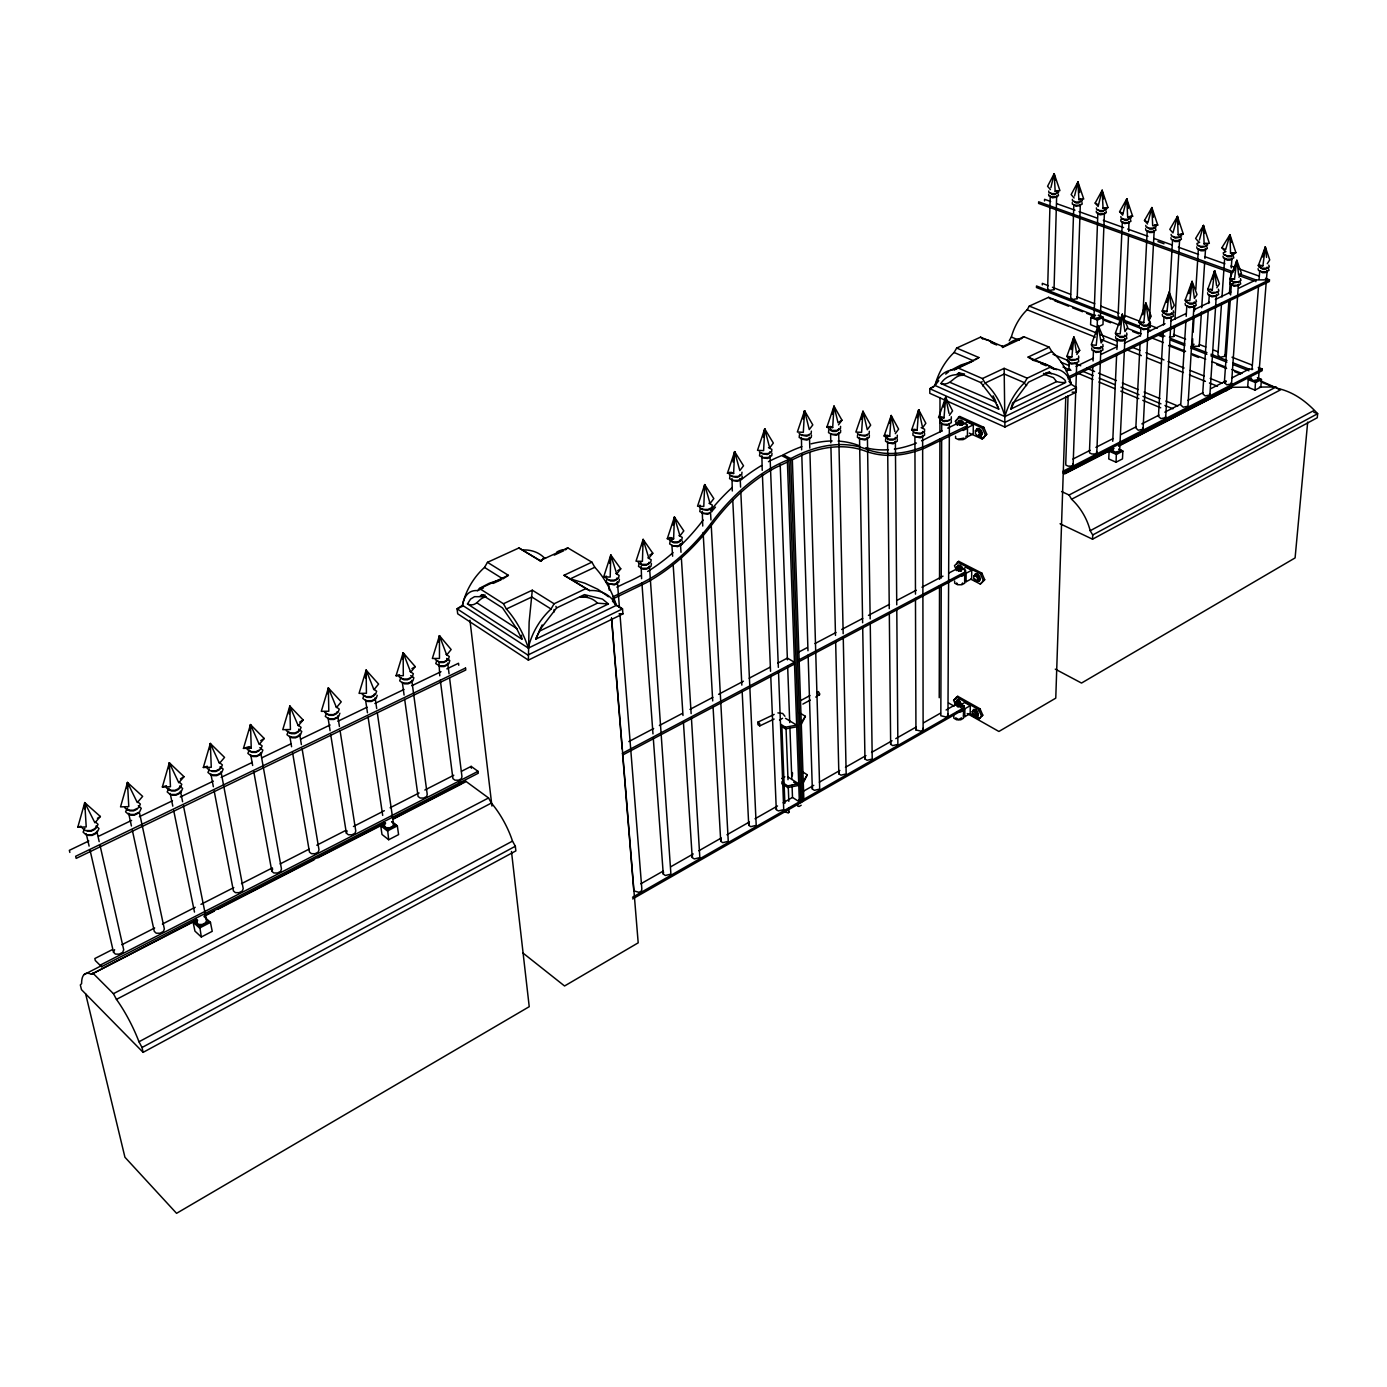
<?xml version="1.0" encoding="UTF-8"?>
<svg xmlns="http://www.w3.org/2000/svg" width="1387" height="1387" viewBox="0 0 1387 1387"><rect width="100%" height="100%" fill="white"/><g stroke="black" fill="none" stroke-linecap="round" stroke-linejoin="round"><path stroke-width="1.5" d="M922.615 431.461L922.615 432.987L920.344 434.062L914.883 433.021M915.472 598.438L915.94 729.943L921.003 731.174L923.118 729.978L923.118 728.262M939.224 697.713L939.519 585.765M939.536 579.315L939.901 438.691M939.918 432.207L940.005 397.549M941.218 586.753L940.837 715.744L945.882 716.958L947.962 715.779L949.384 424.197L947.165 425.254L941.721 424.249M941.236 578.119L941.652 440.026M941.686 431.392L941.704 422.758M915.94 729.943L915.957 728.227M1214.613 274.834L1214.631 270.812L1219.416 283.867L1216.85 287.75M912.975 429.294L912.958 431.548L916.339 433.143L921.141 433.108L924.557 431.478L924.54 429.224L921.159 427.647M912.975 433.021L912.958 435.275L916.356 436.87L921.159 436.836L924.557 435.206L924.557 432.935M955.574 704.544L955.591 702.186L958.746 701.233L960.532 703.434L960.515 705.81L958.746 707.006L956.857 705.931L958.694 704.891L960.584 705.948M956.51 569.918L956.527 567.37L957.932 566.642L959.787 566.312L961.642 568.531L960.255 569.277L958.4 567.058L956.527 567.37M957.515 425.376L957.533 422.654L958.972 421.96L960.914 421.457L962.838 423.711M957.255 705.203L957.273 703.625L960.012 703.625L964.19 705.983L964.225 709.138L802.414 801.755L798.981 799.553M958.261 569.797L958.261 568.098L961.104 568.098L965.439 570.3L965.473 571.791L799.137 659.779M959.319 424.37L959.336 422.532L962.283 422.515L966.774 424.561L966.826 425.948L935.948 440.858A160.563 101.667 -66.9 0 1 866.147 449.093A156.644 99.604 -61 0 0 792.289 457.797L790.642 458.56L783.187 454.815L784.817 454.052A156.176 99.708 -61 0 1 801.807 446.649M961.104 569.797L961.104 568.098M962.266 424.353L962.283 422.515M963.445 715.935L963.532 707.994L964.867 708.757L970.276 705.671L970.189 713.594L964.797 716.698L963.445 715.935L963.514 718.223L960.706 719.836L956.683 719.818L953.805 718.189L953.771 715.883M964.658 581.014L964.745 572.519L966.132 573.23L971.732 570.265L971.646 578.76L966.063 581.742L964.658 581.014L964.728 583.199L961.815 584.742L957.654 584.742L954.672 583.199L954.637 581.032M799.189 661.547L965.456 573.49L965.439 570.3M961.399 706L964.173 707.578L803.853 799.259L802.414 801.755L790.642 458.56L792.341 459.738L804.079 454.277A157.771 100.28 -60.9 0 1 865.332 451.087A166.059 105.169 -67 0 0 925.077 447.914L966.808 427.785L966.774 424.561M964.797 716.698L964.867 708.757M966.063 581.742L966.132 573.23M967.415 436.801L967.502 427.664L973.31 424.855L973.206 433.992L967.415 436.801L965.976 436.142L966.028 438.188L963.029 439.644L958.712 439.679L955.608 438.24L955.574 436.211M972.235 713.958L972.252 711.566L975.442 710.629L977.246 712.849L977.211 715.224L974.038 716.16L972.235 713.958L973.587 713.178M973.795 576.212L973.761 578.76L975.633 580.997L977.523 580.685L978.927 579.939L978.962 577.391L977.089 575.154L973.795 576.212L977.089 575.154M975.442 430.82L975.408 433.559L977.35 435.813L979.309 435.345L980.765 434.634L980.8 431.894L978.858 429.623L975.442 430.82L978.858 429.623M973.015 711.202L973.865 709.416L975.859 709.607L977.818 711.652L977.766 716.143L975.772 715.952L975.893 713.629L974.09 711.41L972.252 711.566M977.523 580.685L977.558 578.136L975.685 575.882M979.309 435.345L979.343 432.588L977.402 430.334M1236.788 264.362L1236.84 260.357L1241.452 273.378L1238.938 277.227M84.607 808.76L84.728 802.622L100.367 816.492L94.905 822.786L84.728 802.622L77.793 827.241L86.219 826.929L84.728 802.622L86.375 806.298M897.32 438.916L897.268 441.205L893.8 442.869L888.963 442.886L885.565 441.274L885.634 438.985M897.285 435.154L897.233 437.442L893.765 439.107L888.911 439.124L885.53 437.529L885.599 435.223M1004.916 427.04L1004.153 368.335L1027.178 378.166L1051.138 366.74L1053.565 368.855A47.193 27.844 -65.3 0 1 1071.301 384.32L1076.399 387.545L1076.243 392.14L1004.916 427.04L929.81 393.301L929.81 388.724L934.977 385.447A46.742 30.029 64.6 0 1 954.516 369.722L978.858 357.534L956.666 348.05L954.1 352.489A46.031 28.312 -65.5 0 0 934.977 385.447L1004.899 416.585L1071.301 384.32A45.858 30.722 64.5 0 0 1051.797 351.57L1049.179 347.166L1023.831 336.712L1002.766 346.473L980.54 337.145L956.666 348.05M895.343 437.425L895.308 438.951L893.003 440.06L889.76 440.078L887.507 439.003L887.559 437.477M896.782 609.153L897.874 744.403L892.743 745.599L890.662 744.351L890.697 742.617M1265.239 250.943L1265.325 246.955L1269.729 259.924L1267.267 263.703M889.258 608.633L887.593 441.222M1042.296 284.907L1042.331 283.347L1048.381 285.705M1044.532 200.924L1044.584 199.312L1050.652 201.479M127.309 788.596L127.483 782.493L142.636 796.381L137.296 802.57L127.483 782.493L120.53 806.887L128.783 806.627L127.483 782.493L129.06 786.169M1056.773 197.075L1052.317 197.873L1050.236 196.139L1047.636 288.6L1049.682 290.438L1054.033 289.623L1056.651 196.035M643.135 539.439L642.424 561.336L636.009 561.198L643.135 539.439L652.792 553.205L648.873 558.25L643.135 539.439L642.268 545.628M1065.788 396.509L1055.767 698.146L998.9 731.469L967.207 713.542M1068.059 395.763L1065.753 463.709L1065.909 465.13L1068.129 466.136L1071.111 466.119L1073.122 465.096L1076.745 363.099L1071.631 364.105L1069.36 363.169L1069.204 361.799L1068.909 370.294M870.238 623.248L872.232 759.053L867.048 760.267L864.968 759.018L865.02 757.25M1080.473 205.484L1075.983 206.299L1073.85 204.548L1070.712 297.616L1072.81 299.488L1077.196 298.656L1080.317 204.444M673.614 538.867L674.429 517.056L683.808 530.892L679.977 535.867L674.429 517.056L667.286 538.711L673.614 538.867L671.412 537.636L667.286 538.711M169.11 768.866L169.353 762.781L184.003 776.685L178.784 782.771L169.353 762.781L162.366 786.984L170.462 786.741L169.353 762.781M1092.8 367.451L1089.471 451.59L1089.645 452.994L1091.864 453.982L1094.828 453.965L1096.805 452.96L1100.81 350.131M1093.06 360.984L1093.476 350.2L1095.938 352.471L1101.001 351.466M869.302 431.218L869.216 433.542L865.679 435.206L860.755 435.241L857.374 433.611M869.354 435.033L869.268 437.356L865.731 439.02L860.824 439.055L857.443 437.425L857.547 435.102M1097.152 327.297L1097.412 319.01L1090.876 317.467L1090.598 324.697L1097.152 327.297L1102.96 324.558L1103.254 317.346L1098.608 315.265M1095.955 318.16L1100.359 317.311L1104.416 212.991M1060.067 523.749L1092.54 539.196L1092.713 534.966L1090.199 530.718A43.829 28.572 61.3 0 0 1071.579 499.251L1069.082 495.02L1061.592 491.553M704.7 484.618L703.781 506.446L697.54 506.22L704.7 484.618L713.82 498.592L710.057 503.498L704.7 484.618L704.076 488.744M1121.771 450.463L1116.379 453.237L1110.224 450.515L1109.097 451.208L1108.75 458.958L1116.067 462.2L1122.482 458.889L1122.846 451.122L1118.702 449.111M1112.738 441.274L1116.691 353.72M1116.899 349.455L1117.367 338.775L1119.864 340.994L1122.881 340.977L1124.857 340.023L1124.649 338.705M1116.067 462.2L1116.379 453.237M210.044 749.535L210.339 743.501L224.538 757.389L219.441 763.387L210.339 743.501L203.334 767.479L211.275 767.288L210.339 743.501M733.619 473.487L734.642 451.642L743.519 465.789L739.808 470.609L734.642 451.642L727.447 473.227L733.619 473.487L731.382 472.326L727.447 473.227M862.627 622.763L859.524 437.373M1122.967 318.022L1124.718 317.19L1128.533 235.651M1128.723 231.369L1128.931 221.712M1112.357 449.821L1114.767 452.179L1119.638 451.174L1124.857 340.023M843.261 638.055L846.174 773.946L840.938 775.177L838.858 773.894L838.944 772.108M1140.131 342.485L1135.814 427.907L1138.242 430.23L1143.079 429.224L1148.124 327.453M1140.461 336.07L1140.894 327.54L1143.408 329.725L1148.349 328.754M1142.923 314.814L1147.222 230.658L1149.546 232.513L1152.32 232.479L1154.123 231.664L1153.897 230.571M1149.112 326.708L1154.123 231.664M1163.208 331.337L1158.44 416.343L1160.902 418.614L1165.687 417.643L1171.217 316.392M1163.572 324.957L1164.04 316.461L1166.571 318.611L1171.478 317.658M250.145 730.602L250.492 724.603L264.224 738.491L259.248 744.403L250.492 724.603L243.453 748.391L251.255 748.217L250.492 724.603M1169.414 294.911L1172.57 239.691L1174.962 241.563L1177.754 241.529L1179.557 240.714L1179.314 239.587M1169.449 337.284L1173.939 336.4L1174.564 325.754M1174.945 319.391L1179.557 240.714M1185.92 320.692L1180.736 404.952L1183.232 407.189L1187.966 406.218L1193.964 305.487M1186.18 316.375L1186.839 305.573L1189.387 307.671L1194.242 306.735M838.025 422.775L834.02 406.2L826.843 427.231L832.685 427.56L834.02 406.2L841.978 420.226L838.511 424.855M840.574 426.381L840.435 428.722L836.812 430.403L831.836 430.438L828.455 428.808L828.611 426.468M840.661 430.247L840.522 432.588L836.898 434.287L831.94 434.322L828.542 432.675L828.715 430.334M838.598 428.722L838.511 430.282L836.101 431.409L832.789 431.426L830.518 430.334L830.622 428.774M1201.437 312.006L1199.218 346.247L1192.56 346.317L1192.699 338.705M1193.115 332.273L1194.051 317.311M1194.467 310.896L1194.727 306.614M1195.819 289.502L1198.385 248.862L1200.847 250.787L1203.673 250.752L1205.476 249.92L1205.199 248.776M289.294 714.045L289.814 706.087L303.129 719.992L298.257 725.8L289.814 706.087L282.775 729.666L290.42 729.545L289.814 706.087L291.235 710.127M809.939 452.509L819.7 789.082L814.412 790.33L812.331 789.03L812.453 787.192M1201.714 307.723L1204.644 262.767M1204.922 258.485L1205.476 249.92M1208.146 312.04L1202.702 393.717L1205.216 395.936L1209.897 394.966L1216.364 294.755M1208.718 303.441L1209.291 294.842L1211.857 296.905L1216.659 295.986M487.478 562.324L518.946 547.952L539.994 560.712L567.751 547.848L591.902 562.168L594.798 567.283A52.602 25.972 64.3 0 1 616.365 605.339L528.326 648.11L462.478 605.304A52.515 37.397 -57.1 0 1 484.514 567.422L487.478 562.324L508.405 575.328L479.694 588.625L477.613 590.637A53.746 24.637 64.3 0 0 462.478 605.304L457.086 608.824L527.858 655.063L622.52 608.893L616.365 605.339A53.989 37.068 -57.6 0 0 589.614 590.585L585.955 588.573L554.106 603.761L532.296 590.186L529.123 622.174L528.378 660.125L622.919 613.886L622.52 608.893L615.152 604.42M1221.531 303.441L1217.942 355.124L1220.387 357.205L1224.946 356.286L1228.934 300.251M1221.982 296.991L1224.686 258.225L1227.2 260.184L1230.061 260.149L1231.864 259.3L1231.552 258.138M894.858 431.652L891.217 415.528L884.108 436.003L889.726 436.316L891.217 415.528L898.603 429.138L895.308 433.663M1229.402 293.784L1230.945 272.233M1231.24 267.916L1231.864 259.3M1238.418 284.179L1231.517 383.887L1226.871 384.84L1224.34 382.673L1230.321 299.245M1230.616 294.963L1231.396 284.266L1233.234 283.381M327.921 693.881L328.355 687.952L341.237 701.839L336.486 707.578L328.355 687.952L321.299 711.34L328.806 711.236L328.355 687.952M917.136 430.351L918.697 409.772L925.84 423.278L922.615 427.733L918.697 409.772L911.606 430.039L917.136 430.351L914.883 429.294L911.606 430.039M1255.842 281.682L1255.963 279.949L1239.718 274.106M1252.01 369.722L1258.564 285.774M1259.067 279.324L1259.743 270.708L1262.361 272.702L1265.256 272.667L1267.059 271.817L1266.712 270.621M1255.01 390.094L1255.53 381.425L1249.358 378.98L1248.248 379.657L1247.676 387.181L1255.01 390.094L1260.835 387.06L1261.442 379.535L1257.35 377.68M1253.883 380.471L1258.46 379.535L1267.059 271.817M948.985 413.309L945.657 397.41L938.566 417.539L944.01 417.868L945.657 397.41L952.557 410.881L949.401 415.302M365.474 678.035L366.133 670.164L378.599 684.068L373.953 689.703L366.133 670.164L359.06 693.361L366.428 693.292L366.133 670.164L367.399 674.186M811.36 431.132L811.17 433.507L807.477 435.206L802.449 435.241L799.068 433.576M811.482 435.033L811.274 437.408L807.598 439.124L802.57 439.159L799.189 437.494L799.415 435.102M778.506 671.689L783.724 809.644L778.35 810.927L776.287 809.575L776.443 807.719M402.577 659.189L403.149 652.74L415.233 666.627L410.691 672.192L403.149 652.74L396.058 675.746L403.305 675.712L403.149 652.74M388.689 839.742L381.997 834.454L380.697 825.733L381.91 824.97L387.545 829.391L388.689 839.742L398.589 834.61L397.323 825.872L392.278 821.954M801.634 449.839L801.443 437.442M1307.681 422.116L1295.094 557.921L1081.513 683.063L1055.282 669.141M438.829 642.077L439.454 635.662L451.156 649.532L446.701 655.011L439.454 635.662L432.345 658.478L439.471 658.461L439.454 635.662M1076.503 352.575L1073.85 337.076L1066.828 356.494L1071.874 356.892L1073.85 337.076L1079.71 350.356L1076.832 354.517M740.797 491.431L756.21 825.369L750.783 826.669L748.737 825.3L748.928 823.393M1098.261 325.581L1096.233 345.276L1091.24 344.878L1098.261 325.581L1103.931 338.844L1101.105 342.953L1098.261 325.581L1096.337 333.92M1122.274 314.277L1120.176 333.851L1115.269 333.435L1122.274 314.277L1127.752 327.505L1124.978 331.562L1122.274 314.277L1119.846 324.645M772.004 453.306L771.744 455.751L767.965 457.502L762.885 457.537L759.521 455.82L759.816 453.376M1143.772 322.599L1145.905 303.146L1151.21 316.34L1148.488 320.345L1145.905 303.146L1138.918 322.183L1143.772 322.599L1138.918 322.183M769.854 451.763L769.664 453.393L767.15 454.555L761.515 453.428M1166.987 311.538L1169.172 292.206L1174.304 305.348L1171.634 309.318L1169.172 292.206L1162.202 311.104L1166.987 311.538L1162.202 311.104M711.184 524.286L728.262 841.337L722.766 842.672L720.72 841.268L720.945 839.343M762.226 470.332L761.879 455.734M201.323 937.005L194.943 931.11L193.105 922.182L194.336 921.419L199.711 926.343L201.323 937.005L212.228 931.336L210.443 922.407L204.028 916.564M1212.585 278.926L1214.631 270.812L1207.696 289.45L1212.325 289.9L1214.631 270.812L1216.572 285.635M1234.257 270.448L1236.84 260.357L1229.905 278.874L1234.482 279.342L1236.84 260.357L1238.678 275.111M1053.669 177.467L1054.172 173.67L1059.928 190.626L1055.178 191.285L1054.172 173.67L1047.584 186.274L1050.427 189.62M1262.707 256.959L1265.325 246.955L1258.408 265.316L1262.916 265.784L1265.325 246.955L1266.539 257.427M742.01 472.169L741.681 474.666L737.832 476.452L732.735 476.469L729.371 474.718L729.718 472.221M691.419 717.929L699.828 857.599L694.28 858.934L692.234 857.513L692.494 855.554M742.184 476.105L741.854 478.602L738.023 480.387L732.925 480.422L729.579 478.654L729.926 476.157M739.999 474.562L739.774 476.226L737.208 477.423L731.573 476.261M609.673 563.313L610.783 555.025L620.752 568.809L616.764 573.923L610.783 555.025L603.657 576.94L610.193 577.061L610.783 555.025L611.632 558.926M1077.422 185.737L1077.942 181.922L1083.732 199.017L1078.895 199.676L1077.942 181.922L1071.163 194.579L1074.058 197.977M732.301 490.981L732.007 478.532M1101.607 194.163L1102.162 190.314L1107.97 207.565L1103.046 208.223L1102.162 190.314L1095.175 203.057L1098.123 206.472L1102.162 190.314L1103.497 198.878M673.232 525.292L674.429 517.056L675.174 520.957M639.026 563.694L638.505 566.399L642.996 569.173L646.429 569.155L649.099 567.89L649.428 566.087L670.909 874.122L665.292 875.492L663.263 874.035L663.558 872.024M712.485 508.942L712.103 511.526L708.22 513.346L703.105 513.363L699.776 511.56L700.175 508.994M1126.209 202.745L1126.799 198.878L1132.642 216.251L1127.631 216.909L1126.799 198.878L1119.604 211.674L1122.62 215.141L1126.799 198.878L1128.272 208.449M702.741 526.037L702.273 511.37M699.95 505.076L699.551 507.642L702.88 509.445L707.994 509.428L711.895 507.59L712.277 505.024L708.948 503.238M733.012 461.975L734.642 451.642M1151.262 211.465L1151.886 207.582L1157.746 225.11L1152.666 225.752L1151.886 207.582L1144.483 220.446L1147.569 223.948M763.387 437.113L764.722 428.86L773.339 443.06L769.698 447.828L764.722 428.86L757.51 450.342L763.613 450.636L764.722 428.86L765.329 432.813M682.473 541.277L682.04 543.929L678.087 545.802L672.955 545.819L669.661 543.947L670.112 541.311M680.219 539.768L679.925 541.537L677.289 542.785L673.874 542.785L671.672 541.554L671.967 539.786M803.16 418.943L804.564 410.743L812.799 424.907L809.262 429.589L804.564 410.743L797.352 431.998L803.316 432.328L804.564 410.743L805.101 414.696M1176.765 220.36L1177.442 216.441L1183.319 234.126L1178.152 234.767L1177.442 216.441L1169.813 229.375L1172.951 232.929L1177.442 216.441L1178.551 224.226M669.869 537.41L669.401 540.046L672.712 541.901L677.844 541.884L681.78 540.011L682.231 537.376L678.919 535.521M832.581 414.297L834.02 406.2L834.523 410.101M1202.754 229.427L1203.465 225.474L1209.36 243.314L1204.107 243.939L1203.465 225.474L1195.611 238.46L1198.819 242.066M651.457 563.677L650.954 566.381L646.949 568.289L641.782 568.306M861.535 419.325L862.991 411.332L870.672 425.133L867.291 429.71L862.991 411.332L855.848 432.068L861.587 432.38L862.991 411.332L863.442 415.164M649.151 562.168L648.821 563.972L646.151 565.255L642.701 565.255L640.517 563.989L640.863 562.186M889.726 423.416L891.217 415.528M1229.211 238.651L1229.957 234.68L1235.886 252.677L1230.546 253.284L1229.957 234.68L1221.878 247.736L1225.154 251.376M641.158 566.087L641.592 578.674M917.171 417.574L918.697 409.772L919.113 414.002M943.697 407.119L945.657 397.41M1019.254 339.728L1002.576 347.461L1002.766 346.473M619.417 579.367L618.862 582.124L614.77 584.083L609.569 584.083L606.31 582.124L606.882 579.367M617.076 577.859L616.695 579.697L613.973 580.997L610.505 580.997L605.98 578.188M1071.024 349.645L1073.85 337.076L1074.023 341.202M1050.895 187.626L1054.172 173.67L1055.212 179.998M1143.443 313.462L1145.905 303.146M1074.544 195.966L1077.942 181.922L1079.675 192.533M1166.692 302.453L1169.172 292.206M1189.058 293.663L1192.074 281.422L1197.033 294.529L1194.415 298.448L1192.074 281.422L1185.122 300.199L1189.838 300.632L1192.074 281.422L1192.092 285.462M1148.107 221.903L1151.886 207.582L1153.325 217.239M1065.771 382.465L1010.915 409.044L1012.666 402.785L1056.547 381.616C1079.693 386.765 1051.675 368.405 1044.948 374.594L1043.492 373.346M1199.391 240.003L1203.465 225.474L1204.557 233.311M1225.692 249.521L1229.957 234.68L1231.032 242.569M521.408 635.211L521.876 639.182L467.471 603.952L470.574 599.08L474.545 596.67L485.762 596.705M467.471 603.952C477.111 607.991 478.359 597.294 486.109 597.051M447.203 659.068L446.597 661.096L443.597 662.518L439.991 662.518L437.876 661.079M535.677 639.199L540.462 628.97L556.603 607.939L584.447 594.624L602.461 599.08L608.425 603.969L535.677 639.199L542.161 624.93M439.02 663.073L439.766 675.816M377.316 712.831L393.509 823.965L392.833 826.184L389.851 827.727L386.297 827.692L384.268 826.097L384.962 823.895M436.749 660.559L435.795 663.593L440.494 666.558L444.117 666.575L447.099 665.136L447.706 663.107L449.059 673.805M400.704 677.74L399.681 680.844L402.819 683.063L408.298 683.08L412.875 680.896L413.863 677.775L410.725 675.573M340.092 730.724L355.765 830.986L355.037 833.223L351.969 834.801L348.38 834.766L346.369 833.154L347.114 830.9M774.154 714.409L757.822 722.194L757.926 724.621L759.747 725.904L774.137 719.038M377.229 695.32L376.154 698.493L371.491 700.73L365.977 700.712L362.857 698.441L363.966 695.268M759.747 725.904L759.643 723.494L757.822 722.194M374.542 693.795L373.814 695.91L370.71 697.401L367.035 697.384L364.954 695.875M1010.915 409.044L1015.232 400.08L1028.565 382.171L1049.526 372.132L1051.329 373.71M339.867 713.213L338.705 716.455L333.938 718.743L328.39 718.709L325.304 716.385L326.482 713.143M337.128 711.687L336.347 713.854L333.175 715.363L329.465 715.345L327.401 713.802M252.659 765.485L250.735 754.909L252.763 756.522L256.526 756.556L259.837 754.961L260.721 752.708L281.474 869.025L280.625 871.365L277.452 873.012L273.794 872.96L271.817 871.279L272.684 868.938M298.951 729.943L298.101 732.145L294.859 733.706L291.131 733.671L289.085 732.093M288.253 731.4L286.97 734.711L290.022 737.069L295.639 737.104L300.494 734.781L301.759 731.469L298.69 729.111M817.047 692.477L818.399 691.593L819.838 694.124L815.781 697.089M183.483 805.986L206.559 920.344L205.588 922.788L202.294 924.488L198.584 924.453L196.659 922.684L197.63 920.222M249.244 750.003L247.874 753.384L250.891 755.811L256.543 755.846L261.502 753.47L262.854 750.09L259.82 747.68M957.932 422.844L958.816 420.66L960.914 420.556L963.011 422.567M958.365 422.636L959.249 420.452L961.347 420.348L963.445 422.359M975.824 430.993L976.725 428.808L978.875 428.704L980.99 430.75L981.84 433.75L980.921 435.934M976.257 430.785L977.159 428.6L979.309 428.496L981.424 430.542L982.273 433.524L981.355 435.726L978.771 436.021M220.221 767.566L219.267 769.872L215.887 771.484L212.09 771.467M209.42 769.005L207.946 772.455L210.945 774.934L216.649 774.986L221.712 772.559L223.151 769.091L220.152 766.63M956.909 567.387L957.776 565.428L960.22 565.237L962.231 567.266M957.325 567.179L958.192 565.202M100.124 845.81L123.72 949.835L122.628 952.384L119.178 954.152L115.398 954.1L113.509 952.245L114.618 949.696M179.634 786.966L178.611 789.324L175.161 790.971L171.329 790.954L169.353 789.255M974.159 576.212L975.044 574.253L977.107 574.287L979.968 579.194L979.083 581.153L977.02 581.101L974.974 579.055M974.576 576.004L975.46 574.027L977.523 574.079L979.551 576.125L980.384 578.968L979.499 580.928L977.436 580.876M168.781 788.388L167.203 791.925L170.168 794.474L175.924 794.508L181.09 792.029L182.633 788.492L179.669 785.978M127.275 808.188L125.593 811.811L128.523 814.412L134.331 814.464L139.602 811.932L141.249 808.309L138.319 805.726M955.972 702.047L956.787 700.279L958.746 700.435L961.503 705.168M956.371 701.822L957.203 700.036L959.163 700.21L961.902 704.943M972.616 711.427L973.466 709.659L975.442 709.832L978.216 714.582L977.367 716.368L973.414 714.132M95.859 827.016L94.697 829.478L91.091 831.212L87.19 831.177M84.884 828.42L83.099 832.113L85.977 834.766L91.837 834.835L97.229 832.235L98.98 828.542L96.102 825.906M958.694 372.93L980.782 382.569L994.427 400.236L998.727 409.13L940.958 383.505C945.327 376.033 954.793 373.19 962.925 375.305L964.537 374.022L958.694 372.93L956.701 374.525M940.958 383.505C950.927 386.574 953.649 374.733 962.925 375.305M612.725 596.93L633.512 586.892A174.259 123.062 -62.4 0 0 711.704 522.448A157.372 100.557 -60.7 0 1 787.348 460.103L788.995 459.322L800.923 802.605L799.363 801.842L787.417 462.044L788.995 459.322L781.54 455.577L779.893 456.34A156.904 100.662 -60.7 0 0 768.45 461.68M1009.216 340.699L1011.348 337.024A38.316 22.955 -66.5 0 1 1027.16 309.769L1029.293 306.094L1048.607 297.321L1094.932 315.56M957.186 367.572L982.429 378.547L985.099 383.055A46.846 30.167 64.4 0 1 1004.899 416.585A47.279 27.965 -65.2 0 1 1024.525 382.725L1027.178 378.166M479.694 588.625L503.446 603.744L506.394 608.997A53.902 24.775 64.3 0 1 528.326 648.11A54.128 37.241 -57.4 0 1 551.055 609.014L554.106 603.761M803.298 782.857L807.303 774.796L802.761 771.952M803.246 781.21L807.303 774.796M801.253 722.61L805.379 716.299L799.241 712.589M801.322 724.309L805.379 716.299M982.776 385.915L983.782 384.407M961.538 717.859L958.66 719.506L955.712 717.825M956.857 424.682L955.4 421.284L959.839 416.481L983.799 427.317L986.729 434.2L982.204 439.02L969.34 433.143M959.839 416.481L955.4 421.284M982.204 439.02L986.729 434.2M801.183 805.258L799.085 806.454L797.681 806.09L797.802 804.356M961.832 584.083L962.682 582.956M539.994 560.712L541.138 561.215L543.461 558.181L545.698 557.817M961.156 570.907L961.694 570.196L959.735 569.19L957.828 570.196L958.417 570.907L961.156 570.907L958.382 569.485M970.727 579.142L980.314 584.066L984.683 579.697L981.84 573.108L958.764 561.354L954.481 565.723L956.597 570.612M956.839 563.781L958.764 561.354M934.977 385.447L938.756 380.714M980.314 584.066L984.683 579.697M963.913 438.084L958.608 439.159M962.335 425.029L962.89 424.37L960.862 423.434L958.885 424.387L959.492 425.046L962.335 425.029L959.457 423.728M957.411 706.694L960.012 705.203M958.417 570.907L961.122 569.485M955.66 704.977L953.615 700.262L957.758 696.309L980.037 708.809L982.776 715.155L978.563 719.107L969.305 713.872M957.758 696.309L953.615 700.262M959.492 425.046L962.301 423.711M789.064 807.841L788.475 813.007L785.215 811.984M978.563 719.107L982.776 715.155M480.179 596.133L481.74 594.642L485.294 595.179M392.729 818.85L465.789 781.28L488.553 797.958L491.379 803.056A52.065 22.088 62.5 0 1 512.496 841.111L515.34 846.243L515.86 850.89L143.121 1052.352L81.469 989.659L80.325 984.891L81.608 983.66A57.179 15.846 63.1 0 1 91.421 974.298L196.59 919.65M565.549 549.893L567.751 547.848M1023.831 336.712L1021.109 338.879A45.754 30.566 64.6 0 0 1008.99 343.369M945.691 374.091L948.621 371.785M465.789 781.28L463.83 782.84A51.908 21.984 62.6 0 0 458.594 782.632M508.405 575.328L502.909 578.916L484.514 567.422M975.373 359.753L978.858 357.534M1076.277 352.506L1079.71 350.356M649.74 555.095L652.792 553.205M839.118 421.995L841.978 420.226M617.666 570.716L620.752 568.809M260.721 740.658L264.224 738.491M299.661 722.107L303.129 719.992M411.904 668.673L415.233 666.627M97.419 818.295L100.367 816.492M180.414 778.887L184.003 776.685M1118.529 446.233L1232.332 387.302L1249.046 387.164M980.782 382.569L982.204 381.72M974.038 716.16L977.211 715.224M974.09 711.41L975.442 710.629M956.406 697.072L978.685 709.589L980.037 708.809M975.893 713.629L977.246 712.849M632.524 897.25L799.363 801.842L792.497 797.438L792.046 785.163M632.645 898.932L800.923 802.605M960.532 703.434L959.18 704.197L957.394 701.995L955.591 702.186M961.104 704.596L964.711 702.533L970.276 705.671M957.394 701.995L958.746 701.233M640.794 883.814L663.281 871.019M670.771 866.754L693.24 853.959M698.857 850.768L721.327 837.973M726.944 834.766L749.431 821.971M755.048 818.763L777.518 805.968M783.135 802.778L792.497 797.438M802.588 791.7L813.77 785.337M819.353 782.147L839.863 770.478M845.446 767.288L865.956 755.62M871.539 752.43L892.049 740.762M895.777 738.63L916.27 726.961M923.725 722.714L940.49 713.161M946.09 709.988L957.273 703.625M781.817 778.488L784.834 776.789M779.494 719.974L782.563 718.31M800.663 700.591L809.973 695.546M802.865 704.093L810.251 700.088M143.121 1052.352L142.029 1047.497L515.34 846.243M1092.713 534.966L1317.65 413.707C1306.606 401.693 1293.395 391.55 1276.629 388.221M1092.54 539.196L1317.269 417.747L1317.65 413.707L1313.749 412.164M142.029 1047.497L138.977 1041.776L512.496 841.111M1090.199 530.718L1313.281 410.881M977.558 578.136L978.962 577.391M975.633 580.997L978.927 579.939M957.359 562.082L980.453 573.854L981.84 573.108M622.399 753.28L794.456 662.258L787.348 658.114L777.795 663.142M622.538 755.083L794.508 664.009M961.884 576.229L964.797 574.686L964.745 572.519M958.4 567.058L959.787 566.312M628.814 741.594L653.658 728.522M659.38 725.505L682.3 713.438M689.946 709.398L712.866 697.332M718.587 694.315L743.415 681.242M749.153 678.226L770.166 667.164M797.75 652.618L807.303 647.59M814.949 643.568L835.98 632.507M841.701 629.473L862.731 618.411M868.453 615.395L889.483 604.316M897.112 600.294L916.235 590.238M921.956 587.221L942.987 576.142M948.708 573.126L958.261 568.098M962.231 569.294L965.959 567.318L971.732 570.265M92.756 973.015L113.422 993.699L116.456 999.386L491.379 803.056M1071.579 499.251L1280.617 389.799L1260.089 380.593M479.261 588.469L489.23 583.268L500.95 579.541M113.422 993.699L488.553 797.958M1069.082 495.02L1276.213 386.938L1259.5 387.077M950.095 370.624L961.035 364.972L973.622 360.88L954.1 352.489M199.711 926.343L208.9 921.609L210.443 922.407L199.503 928.042L193.105 922.182M387.545 829.391L395.884 825.092L397.323 825.872L387.406 830.986L380.697 825.733M1255.53 381.425L1260.436 378.894M112.208 949.679L94.836 958.538L95.304 960.532L101.511 966.687L478.255 773.235L478.012 771.328L471.164 766.37L461.507 771.293M1062.979 472.95L1262.153 370.658L1262.291 369.011L1258.252 367.451M204.288 915.697L385.031 822.803M1063.864 473.886L1113.64 448.296M1119.378 445.348L1232.332 387.302M91.421 974.298L196.989 920.032M204.669 916.079L214.274 911.138M218.106 909.161L314.086 859.819M317.935 857.842L385.655 823.184M392.798 819.353L461.906 783.828M1065.008 473.747L1113.813 448.677M1251.178 378.148L1248.248 379.657L1255.599 382.552L1261.442 379.535L1257.766 378.096M478.012 771.328L101.06 964.711L101.511 966.687M1063.031 471.233L1262.291 369.011L1258.512 369.046M84.122 974.576L101.372 965.716M121.848 944.755L154.668 927.99M162.383 924.054L195.186 907.306M200.976 904.341L233.796 887.593M241.511 883.64L272.389 867.881M280.105 863.945L309.058 849.156M316.773 845.22L345.727 830.432M353.442 826.496L384.32 810.719M390.111 807.771L419.065 792.983M424.838 790.018L453.792 775.246M1072.931 459.08L1090.147 450.29M1095.903 447.36L1113.137 438.552M1120.783 434.634L1136.109 426.815M1141.848 423.885L1159.081 415.094M1164.82 412.147L1180.146 404.328M1187.809 400.427L1203.118 392.608M1210.782 388.689L1226.091 380.87M1231.829 377.94L1249.063 369.133L1252.842 369.098M1224.34 382.673L1226.143 381.754M1192.3 345.12L1194.068 344.236M979.343 432.588L980.8 431.894M977.35 435.813L980.765 434.634M1076.399 387.545L1004.986 422.359L929.81 388.724L933.659 386.938M958.4 417.175L982.343 428.028L983.799 427.317M539.231 631.258L597.416 603.172L608.425 603.969M1068.042 377.073L1269.469 279.793L1269.33 281.509L1067.99 378.859M612.881 598.889L646.602 582.557A180.293 127.448 -62.5 0 0 712.71 523.679A158.43 101.13 -60.7 0 1 775.576 467.61L787.417 462.044M963.098 430.49L966.115 429.034L966.046 427.005L967.502 427.664M960.914 421.457L957.533 422.654M88.803 840.99L69.35 850.335L69.853 852.433M98.529 836.309L131.609 820.41M139.393 816.666L172.473 800.767M180.258 797.022L213.338 781.124M221.122 777.379L252.261 762.417M261.987 757.735L291.183 743.709M300.91 739.028L330.089 725.002M337.873 721.257L367.07 707.231M374.854 703.486L404.033 689.46M411.818 685.715L440.997 671.689M446.839 668.881L458.525 663.263L458.768 665.275M616.868 587.152L626.3 582.627A173.687 123.114 -62.4 0 0 640.621 575.605M941.981 430.889L928.475 437.373A160.077 101.771 -67 0 1 921.609 440.806M947.772 428.098L959.336 422.532M1066.326 371.109L1070.192 369.254M1076 366.463L1093.424 358.089M1101.157 354.378L1116.639 346.923M1124.372 343.213L1139.854 335.758M1147.604 332.048L1165.011 323.674M1170.819 320.882L1186.301 313.445M1194.051 309.717L1209.533 302.279M1215.324 299.488L1230.806 292.05M1238.556 288.323L1255.963 279.949L1269.469 279.793L1265.429 278.336M963.445 423.989L967.311 422.133L973.31 424.855M137.088 809.193L133.568 810.875L129.702 810.84L127.76 809.124M259.092 750.818L255.78 752.395L252.018 752.378L249.989 750.766M410.569 678.33L407.518 679.786L403.86 679.786L401.779 678.312M949.401 420.486L943.992 421.579L941.738 420.538L941.721 419.065M1076.867 359.493L1071.752 360.499L1069.481 359.562L1069.325 358.193M1216.902 292.484L1212.099 293.42L1209.516 291.339M1238.99 281.908L1234.239 282.827L1231.639 280.798M922.632 436.697L920.361 437.789L914.9 436.749L915.472 594.121M137.989 813.406L134.487 815.088L130.603 815.053L128.662 813.337L131.418 825.976M336.989 717.946L333.816 719.472L330.106 719.454L328.06 717.911L330.089 730.724M1238.747 285.393L1233.979 286.311L1231.396 284.266M710.213 513.051L707.63 514.282L702.013 513.086M503.446 603.744L532.296 590.186M585.955 588.573L564.024 575.276L591.902 562.168M982.429 378.547L1004.153 368.335M1056.565 369.705L1045.746 364.226L1033.246 360.325L1028.096 357.083L1049.179 347.166M710.005 509.133L707.405 510.364L701.787 509.168M867.291 435.067L864.916 436.177L859.385 435.119M506.394 608.997L531.828 596.999L551.055 609.014M594.798 567.283L570.265 578.864L564.024 575.276M985.099 383.055L1004.24 374.022L1024.525 382.725M1033.246 360.325L1051.797 351.57M1097.412 319.01L1102.301 316.721M1091.881 316.825L1095.141 315.317M1095.574 315.421L1090.876 317.467L1097.446 320.068L1103.254 317.346L1098.209 315.404M1230.546 253.284L1235.886 252.677M462.929 606.102L457.086 608.824L457.693 613.8L528.378 660.125M1225.952 251.567L1223.247 252.833L1223.681 254.567L1227.027 255.745L1231.327 255.693L1234.031 254.428L1233.563 252.694M809.245 435.085L806.783 436.211L801.183 435.137M477.613 590.637L483.456 587.932M493.183 583.424L500.967 579.818M554.28 555.112L563.677 550.76M954.516 369.722L971.715 361.764M1205.684 246.522L1201.055 247.389L1198.593 245.464M1199.651 242.274L1196.946 243.505L1197.345 245.204L1200.622 246.383L1204.87 246.314L1207.574 245.083L1207.158 243.366M1204.107 243.939L1205.91 243.106M1178.152 234.767L1183.319 234.126M1179.765 237.333L1175.153 238.183L1172.761 236.31M1129.122 222.787L1124.597 223.619L1122.326 221.799L1118.078 316.115L1120.28 318.056M1123.401 218.713L1120.696 219.892L1120.991 221.504L1124.094 222.613L1128.203 222.561L1130.908 221.365L1130.613 219.753M1127.631 216.909L1132.642 216.251M1104.589 214.066L1100.064 214.881L1097.863 213.095L1093.979 317.38M1103.046 208.223L1107.97 207.565M1078.895 199.676L1080.698 198.913M1055.178 191.285L1056.963 190.539M77.793 827.241L81.035 826.201M1216.052 393.804L1227.478 390.215M162.366 786.984L166.44 785.701M203.334 767.479L207.304 766.248M243.453 748.391L249.244 746.605L251.255 748.217M396.058 675.746L399.491 674.741M603.657 576.94L606.552 576.16M884.108 436.003L887.472 435.241L889.726 436.316M938.566 417.539L941.756 416.828L944.01 417.868M826.843 427.231L830.432 426.468L832.685 427.56M1045.503 372.947L1049.526 372.132M1066.828 356.494L1071.874 356.892M781.661 782.025L787.712 785.874L798.721 783.776L787.712 776.807M781.731 783.672L787.764 787.521L798.773 785.423L793.607 782.147M780.881 724.378L785.475 727.204L796.658 725.124L785.493 718.31M780.95 726.077L785.545 728.903L796.727 726.84M1229.905 278.874L1234.482 279.342M1258.408 265.316L1262.916 265.784M587.169 596.115L580.338 596.895C586.597 596.653 593.185 598.3 597.416 603.172M777.899 712.901L782.667 713.455L784.921 716.264M957.377 705.185L960.047 706.694M1072.116 392.174L1076.243 392.14M609.24 580.147L614.458 580.13L618.55 578.188L619.105 575.432L615.828 573.49M619.035 613.886L622.919 613.886M438.968 665.76L444.377 665.777L448.868 663.627L449.787 660.576L446.614 658.426M956.735 711.878L960.775 711.895L963.584 710.283L963.532 707.994M172.179 795.15L176.01 795.167L179.46 793.52L180.483 791.162L182.616 801.755M88.161 835.407L92.062 835.442L95.651 833.726L96.83 831.246L99.188 841.649M1154.469 224.954L1157.746 225.11M819.474 695.095L817.48 693.916M1044.948 374.594L1053.479 377.68L1056.547 381.616M1056.738 203.664L1074.977 210.183M1079.034 211.639L1097.256 218.158M1103.341 220.342L1123.591 227.589M1127.648 229.046L1147.916 236.293M1153.984 238.46L1172.223 244.996M1178.309 247.163L1198.559 254.41M1204.644 256.595L1224.912 263.842M1230.98 266.009L1235.037 267.466M1239.094 268.922L1259.344 276.169M1157.954 241.581L1164.022 243.765M1233.632 271.921L1038.655 201.809L1038.603 203.421L1231.465 272.892M1239.597 275.822L1253.813 280.937M1210.036 289.068L1212.325 289.9M1052.421 287.282L1070.591 294.356M1076.641 296.714L1094.794 303.788M1100.845 306.146L1119.014 313.219M1125.065 315.577L1139.195 321.073M1149.286 325.009L1157.347 328.147M1173.506 334.44L1185.608 339.156M1199.738 344.652L1205.788 347.01M1213.85 350.148L1217.89 351.726M1232.02 357.222L1252.201 365.093M1120.731 318.923L1036.505 285.965L1036.47 287.508L1120.661 320.501M1124.736 320.484L1138.779 325.98M1146.806 329.118L1150.811 330.678M1158.838 333.816L1164.855 336.174M1170.871 338.532L1184.897 344.028M1190.913 346.386L1206.967 352.662M1210.972 354.222L1227.01 360.499M1233.026 362.857L1249.063 369.133M1124.666 322.079L1140.703 328.355M1156.741 334.648L1162.757 337.006M1170.767 340.144L1184.793 345.64M1190.809 347.998L1206.846 354.292M1210.851 355.852L1226.888 362.146M1232.904 364.504L1248.941 370.78M1100.983 317.952L1119.101 325.078M1127.163 328.251L1141.258 333.799M1151.331 337.769L1163.416 342.537M1169.466 344.912L1185.573 351.258M1191.606 353.633L1205.719 359.181M1211.753 361.574L1225.848 367.122M1231.899 369.497L1241.972 373.467M1054.571 300.702L1068.579 306.215M1072.567 307.793L1082.571 311.728M1086.576 313.306L1092.575 315.681M1104.589 320.414L1110.588 322.772M1132.59 331.441L1138.588 333.816M1168.6 345.64L1184.602 351.951M1192.595 355.107L1198.611 357.465M1216.607 364.556L1226.611 368.509M1234.603 371.664L1240.619 374.022M1262.621 382.691L1272.625 386.644M1029.293 306.094L1095.626 332.62M1099.648 334.232L1117.749 341.462M1131.809 347.097L1139.854 350.322M1145.887 352.731L1163.988 359.961M1168.01 361.574L1184.082 368.006M1190.115 370.416L1204.193 376.033M1210.227 378.46L1222.276 383.28M1027.16 309.769L1095.262 337.11M1101.278 339.538L1117.298 345.97M1127.319 349.992L1141.345 355.627M1147.344 358.037L1161.37 363.671M1169.38 366.879L1183.406 372.514M1189.422 374.923L1205.442 381.373M1209.447 382.968L1217.474 386.193M1093.806 347.946L1099.128 348.848L1101.139 347.877L1100.949 346.542M1011.348 337.024L1019.272 340.318M1052.958 354.274L1068.822 360.845M1074.769 363.307L1080.716 365.769M1086.662 368.231L1094.586 371.508M1098.539 373.155L1116.379 380.541M1122.326 383.003L1138.19 389.574M1144.136 392.036L1159.983 398.606M1165.93 401.068L1177.823 405.992M1061.124 362.302L1069.117 365.613M1083.091 371.421L1093.077 375.582M1099.059 378.079L1115.027 384.719M1121.025 387.216L1138.987 394.688M1142.992 396.353L1160.954 403.825M1164.941 405.489L1172.934 408.801M1062.997 367.018L1070.972 370.346M1078.947 373.675L1092.921 379.501M1098.903 381.997L1114.853 388.655M1120.835 391.151L1138.796 398.641M1142.784 400.323L1160.728 407.813M1028.096 357.083L1051.138 366.74M990.838 342.537L996.698 344.999M1040.631 363.429L1046.179 365.752M1049.872 367.312L1053.565 368.855M1119.17 449.509L1122.846 451.122L1116.431 454.433L1109.097 451.208M950.268 382.483L996.265 402.195M978.13 435.795L983.643 438.309M887.559 442.765L893.037 443.823L895.343 442.713L895.378 441.187L896.748 604.836M859.455 438.933L864.985 439.991L867.343 438.881L867.412 437.338L870.169 618.931M801.305 439.038L806.905 440.112L809.349 438.985L809.488 437.39L809.817 448.192M768.467 447.672L771.848 449.371L771.588 451.815L767.809 453.566L762.729 453.584L759.348 451.885M761.688 457.363L767.306 458.49L769.82 457.311L770.01 455.682L778.35 667.372M731.781 480.197L737.399 481.358L739.964 480.162L740.19 478.498L740.589 487.114M1221.878 247.736L1225.276 249.608M518.946 547.952L541.138 561.215M1144.483 220.446L1147.742 222.249M1119.604 211.674L1122.829 213.459M1095.175 203.057L1098.348 204.825M976.205 716.247L979.898 718.327M948.552 702.984L954.152 706.156M647.885 557.869L651.179 559.759L650.676 562.463L646.671 564.37L641.487 564.388L638.211 562.481M589.614 590.585L570.265 578.864L584.898 583.216L597.849 589.284L608.494 596.774M481.74 594.642L502.527 607.922L516.9 628.935L521.876 639.182M477.371 603.154L517.316 628.9M446.111 654.387L449.284 656.536L448.365 659.588L443.875 661.738L438.448 661.72L435.275 659.553M783.187 454.815L784.886 455.994M410.171 671.516L413.326 673.718L412.32 676.821L407.743 679.023L402.265 679.006L399.127 676.787M373.519 688.992L376.64 691.229L375.565 694.402L370.884 696.638L365.37 696.621L362.25 694.367M336.139 706.798L339.226 709.104L338.064 712.346L333.296 714.617L327.731 714.6L324.645 712.294M297.997 724.985L301.066 727.343L299.8 730.637L294.946 732.977L289.328 732.943L286.277 730.568M391.637 821.797L395.884 825.092M259.074 743.536L262.126 745.946L260.773 749.327L255.797 751.702L250.145 751.667L247.111 749.24M522.916 952.99L564.561 985.984L638.193 942.831L611.632 618.169M219.371 762.469L222.371 764.93L220.914 768.381L215.852 770.808L210.13 770.773L207.148 768.294M178.819 781.783L181.784 784.314L180.241 787.833L175.057 790.313L169.301 790.278L166.336 787.729M980.54 337.145L983.019 339.26M137.417 801.53L140.347 804.096L138.7 807.702L133.412 810.233L127.604 810.181L124.674 807.598M206.195 919.148L208.9 921.609M95.131 821.676L98.026 824.311L96.275 828.004L90.866 830.588L85.006 830.536L82.128 827.883M1048.607 297.321L1050.566 299.124M959.804 565.463L961.815 567.491M973.813 713.906L975.772 715.952M1025.166 384.06L1026.588 385.569M612.43 601.056L616.365 605.339M956.649 582.956L957.567 584.083M1068.874 381.2L1071.301 384.32M960.74 707.162L961.607 708.341M993.075 395.815L995.467 400.6M788.804 811.274L789.238 812.175M978.685 709.589L981.424 715.935M980.453 573.854L983.296 580.459M555.91 606.327L556.603 607.939M982.343 428.028L985.29 434.911M997.062 404.467L998.727 409.13M1268.793 265.125L1269.313 266.893L1266.608 268.194L1262.257 268.246L1258.824 267.032L1258.321 265.264M1268.516 268.575L1269.036 270.361L1266.331 271.644L1261.979 271.713L1258.564 270.482L1258.061 268.714M1266.99 267.171L1267.337 268.35L1265.533 269.217L1262.638 269.251L1260.02 267.258M1002.16 345.952L1002.576 347.461M1240.481 278.648L1240.966 280.451L1238.21 281.769L1233.823 281.821L1230.39 280.573L1229.922 278.77M1233.32 256.127L1233.789 257.861L1231.084 259.126L1226.802 259.178L1223.455 257.982L1223.005 256.248M1240.221 282.116L1240.706 283.936L1237.95 285.254L1233.563 285.306L1230.148 284.058L1229.68 282.255M1231.795 254.723L1232.107 255.867L1230.304 256.716L1227.443 256.751L1224.912 254.809M1258.13 378.287L1258.46 379.535M1251.351 378.339L1251.663 379.605M1218.427 289.172L1218.878 291.027L1216.07 292.362L1211.649 292.414L1208.233 291.149L1207.8 289.311M1206.933 246.782L1207.349 248.481L1204.644 249.729L1200.414 249.781L1197.12 248.62L1196.721 246.903M1218.185 292.674L1218.636 294.529L1215.827 295.864L1211.423 295.916L1207.99 294.651L1207.557 292.796M85.647 993.907L124.934 1157.243L176.565 1213.33L529.227 1006.685L511.474 851.479M1224.652 355.072L1224.946 356.286M1231.205 382.621L1231.517 383.887M86.237 833.639L89.115 846.122M90.068 850.283L113.509 952.245M1181.239 234.23L1181.603 235.894L1178.898 237.125L1174.702 237.177L1171.478 236.033L1171.113 234.368M1196.01 299.887L1196.444 301.759L1193.6 303.112L1189.144 303.164L1185.712 301.881L1185.313 300.008M1181.031 237.593L1181.412 239.275L1178.707 240.506L1174.512 240.558L1171.287 239.414L1170.923 237.732M1195.785 303.406L1196.218 305.279L1193.375 306.631L1188.936 306.683L1185.504 305.383L1185.105 303.51M1194.19 301.967L1194.467 303.216L1192.577 304.134L1189.613 304.169L1187.064 302.054M1198.957 345.051L1199.218 346.247M1209.62 393.665L1209.897 394.966M132.32 830.189L154.286 931.388L156.211 933.191L159.956 933.243L163.337 931.509L164.359 929.013L139.55 813.111M170.202 793.451L172.803 806.159M173.67 810.407L194.492 912.091M195.792 918.437L196.659 922.684M1155.77 225.231L1156.117 226.879L1153.412 228.092L1149.251 228.144L1146.078 227.017L1145.749 225.387M1173.263 310.757L1173.645 312.647L1170.767 314.034L1166.276 314.086L1162.861 312.769L1162.479 310.861M1155.596 228.595L1155.926 230.242L1153.221 231.456L1149.077 231.508L1145.905 230.381L1145.593 228.734M1173.055 314.277L1173.437 316.184L1170.559 317.571L1166.086 317.623L1162.653 316.305L1162.289 314.398M1154.071 227.208L1154.296 228.318L1152.493 229.115L1149.719 229.15L1147.396 227.312M1171.426 312.855L1171.686 314.121L1169.761 315.04L1166.779 315.074L1164.248 312.925M1173.697 335.203L1173.939 336.4M213.355 786.741L210.893 773.981L212.887 775.628L216.684 775.662L220.048 774.05L221.018 771.744L243.21 888.634L242.309 891.009L239.067 892.673L235.374 892.639L233.432 890.922L214.17 790.989M1130.769 216.407L1131.064 218.036L1128.359 219.215L1124.25 219.285L1121.129 218.175L1120.852 216.563M1150.152 321.784L1150.499 323.726L1147.569 325.13L1143.061 325.182L1139.629 323.83L1139.299 321.905M1149.962 325.338L1150.326 327.28L1147.378 328.684L1142.888 328.736L1139.455 327.384L1139.126 325.46M1165.444 416.291L1165.687 417.643M1129.087 218.383L1127.475 220.238L1124.736 220.29L1122.482 218.47M1148.315 323.899L1148.54 325.199L1146.581 326.136L1143.582 326.17L1141.068 323.986M253.804 771.831L271.817 871.279M291.582 746.743L289.796 736.22L291.825 737.797L295.57 737.832L298.794 736.272L299.644 734.07L301.395 744.594M292.657 753.072L309.457 852.034L311.451 853.681L315.074 853.716L318.195 852.121L318.993 849.815L302.106 748.789M1124.528 316.045L1124.718 317.19M1142.853 427.855L1143.079 429.224M1106.202 207.755L1106.462 209.333L1103.775 210.512L1099.683 210.564L1096.632 209.489L1096.389 207.894M1126.677 333.001L1126.99 334.978L1124.007 336.4L1119.465 336.434L1116.05 335.082L1115.737 333.105M1106.08 211.049L1106.323 212.644L1103.636 213.823L1099.562 213.875L1096.51 212.8L1096.267 211.205M1126.504 336.573L1126.816 338.549L1123.851 339.971L1119.309 340.023L1115.894 338.653L1115.581 336.677M1104.555 209.697L1102.925 211.535L1100.203 211.57L1098.001 209.784M1124.822 335.134L1125.03 336.452L1123.037 337.405L1120.02 337.422L1117.541 335.203M330.765 734.989L346.369 833.154M337.769 715.796L339.434 726.459M367.468 712.797L365.561 699.967L367.642 701.475L371.317 701.493L374.421 700.002L375.149 697.886L376.692 708.566M368.092 717.062L382.691 815.417M383.627 821.832L384.268 826.097M1100.203 316.184L1100.359 317.311M1119.448 449.769L1119.638 451.174M1082.085 199.225L1082.311 200.803L1079.606 201.947L1075.566 202.017L1072.567 200.942L1072.359 199.381M1102.821 344.392L1103.098 346.403L1100.082 347.842L1095.505 347.894L1092.089 346.507L1091.812 344.496M1081.964 202.519L1082.189 204.08L1079.485 205.241L1075.462 205.293L1072.463 204.236L1072.238 202.658M1102.665 347.981L1102.96 349.992L1099.926 351.448L1095.366 351.483L1091.933 350.096L1091.673 348.085M1080.438 201.167L1078.791 202.97L1076.104 203.005L1073.954 201.254M404.085 695.043L402.334 682.369L404.432 683.843L408.073 683.86L411.124 682.387L411.783 680.323L427.231 794.387L426.607 796.537L423.659 798.045L420.122 798.028L418.076 796.467L404.675 699.273M440.303 680.115L452.925 778.644L454.988 780.17L458.49 780.188L461.368 778.714L461.958 776.599L449.596 678.087M1077.058 297.546L1077.196 298.656M1096.614 451.538L1096.805 452.96M471.164 766.37L471.389 768.259M1058.368 190.869L1058.558 192.412L1055.871 193.539L1051.866 193.608L1048.919 192.55L1048.745 191.007M1078.583 355.974L1078.826 358.002L1075.757 359.476L1071.145 359.528L1067.73 358.106L1067.505 356.078M1058.264 194.128L1058.454 195.671L1055.767 196.815L1051.779 196.867L1048.815 195.827L1048.641 194.284M1078.445 359.58L1078.705 361.626L1075.618 363.099L1071.024 363.134L1067.609 361.73L1067.383 359.684M1056.755 192.776L1055.074 194.561L1052.404 194.596L1050.323 192.88M469.95 620.214L491.934 806.072M1053.912 288.531L1054.033 289.623M1072.966 463.657L1073.122 465.096M554.089 609.465L554.315 611.858M609.188 590.082L608.65 583.632L614.302 584.933L617.007 583.632L617.388 581.794L619.434 607.558M611.459 618.013L622.191 749.049M622.538 753.349L633.807 890.835L639.026 892.344L641.505 890.922L641.834 888.876L619.954 614.008M641.904 582.991L652.982 733.896M653.294 738.213L663.263 874.035M672.626 556.222L671.915 545.455L677.532 546.686L680.167 545.438L680.462 543.669L681 552.286M673.18 564.821L682.993 715.484M683.41 721.933L692.234 857.513M681.277 556.586L691.142 713.629M703.122 532.521L712.71 700.938M713.091 707.405L720.72 841.268M710.595 513.502L710.959 519.969M732.735 499.615L741.837 685.109M742.166 691.576L748.737 825.3M762.399 474.649L770.548 671.291M770.739 675.608L776.287 809.575M781.835 725.609L784.869 803.333M780.205 464.732L787.417 659.865M787.643 666.176L789.723 722.558M789.879 726.771L791.838 779.407M786.03 727.794L788.007 779.719M788.249 786.204L788.822 801.357M785.475 727.204L785.545 728.903M787.712 785.874L787.764 787.521M792.428 774.206L792.358 772.559L792.289 775.905L792.237 774.258M792.341 459.738L803.853 799.259M966.756 426.398L966.808 427.785M801.773 454.156L807.98 650.763M808.118 655.08L812.331 789.03M965.421 572.016L965.456 573.49M964.19 705.983L964.225 709.138M830.83 442.852L830.605 434.2L836.188 435.275L838.598 434.148L838.684 432.588L843.175 633.72M830.934 447.186L835.494 635.419M835.65 641.921L838.858 773.894M951.291 416.759L951.343 418.995L947.997 420.59L943.229 420.625L939.831 419.065L939.797 416.846M951.274 420.469L951.326 422.706L947.98 424.301L943.212 424.335L939.814 422.775L939.797 420.556M862.697 627.08L864.968 759.018M947.928 714.097L947.962 715.779M889.31 612.95L890.662 744.351M922.632 435.189L923.118 729.978M522.622 549.98A52.394 37.241 -57.3 0 1 544.71 558.25M556.62 552.234A52.463 25.816 64.4 0 1 563.573 549.876M710.491 510.572A156.904 100.662 -60.7 0 1 732.249 487.444M740.19 480.543A156.904 100.662 -60.7 0 1 761.532 465.529M703.157 520.056A173.687 123.114 -62.4 0 1 680.982 545.23M673.024 552.615A173.687 123.114 -62.4 0 1 647.677 571.479M712.883 510.173A157.962 101.234 -60.7 0 1 715.467 507.122M985.082 339.434A45.962 28.191 -65.6 0 1 994.132 343.508M811.135 443.84A156.176 99.708 -61 0 1 832.131 440.962M838.147 441.101A156.176 99.708 -61 0 1 858.674 445.487M916.426 443.042A160.077 101.771 -67 0 1 894.39 449.093M888.478 449.717A160.077 101.771 -67 0 1 865.783 447.741M116.456 999.386A57.37 15.933 63 0 1 138.977 1041.776M1052.23 299.297A38.264 22.868 -66.6 0 1 1058.194 301.794M465.529 668.031L75.661 856.282L76.164 858.397L465.755 670.025L465.529 668.031"/></g></svg>
